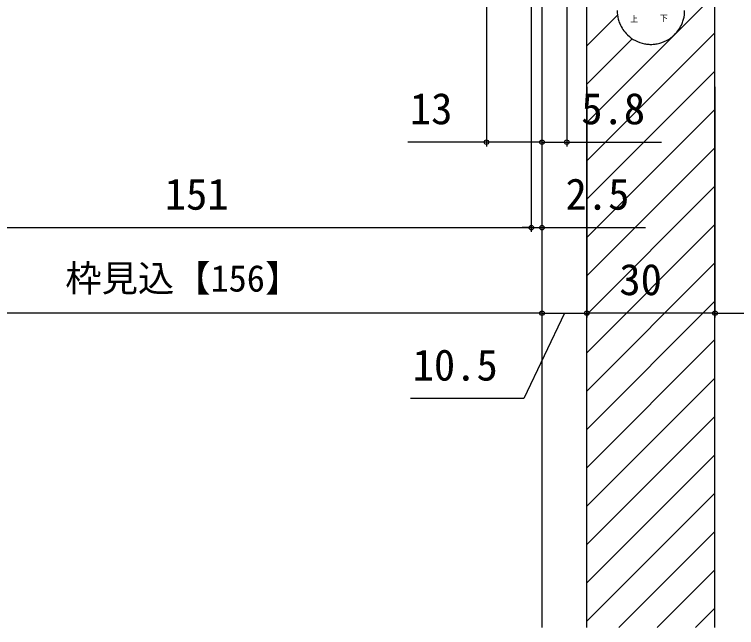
# Model space of a CAD drawing. Units: millimetres, scale not verified. Extents: x -438 to 438, y -652 to 649.
# Drawn here: x 105 to 274, y 158.1 to 301.6 of the extents above; entities that cross this region are included whole.
import ezdxf
from ezdxf.enums import TextEntityAlignment as Align

# ---------------------------------------------------------------- set-up
doc = ezdxf.new("R2010")
doc.units = ezdxf.units.MM
doc.header["$LTSCALE"] = 4
for name, color, linetype in [('0-4_YKK_12', 2, 'Continuous'), ('0-5_YKK_13', 4, 'Continuous'), ('0-7_YKK_D', 6, 'Continuous')]:
    doc.layers.add(name, color=color, linetype=linetype)
doc.styles.add('ＭＳ ゴシック', font='')
doc.styles.get('ＭＳ ゴシック').set_extended_font_data('MS Gothic')

msp = doc.modelspace()

# ---------------------------------------------------------------- linework, layer by layer
at = {"layer": '0-4_YKK_12'}
for p, q in [((238.998, 158.099), (238.998, 336.895)), ((268.998, 158.099), (268.998, 336.895)), ((228.498, 331.895), (228.498, 158.099)), ((238.998, 276.305), (268.998, 306.305)), ((238.998, 294.266), (246.169, 301.437)), ((238.998, 267.325), (268.998, 297.325)), ((238.998, 285.286), (249.626, 295.914)), ((238.998, 258.345), (268.998, 288.345)), ((238.998, 249.365), (268.998, 279.365)), ((238.998, 240.384), (268.998, 270.384)), ((238.998, 231.404), (268.998, 261.404)), ((238.998, 222.424), (268.998, 252.424)), ((238.998, 213.444), (268.998, 243.444)), ((238.998, 204.463), (268.998, 234.463)), ((238.998, 195.483), (268.998, 225.483)), ((238.998, 186.503), (268.998, 216.503)), ((238.998, 177.523), (268.998, 207.523)), ((238.998, 168.542), (268.998, 198.542)), ((238.998, 159.562), (268.998, 189.562)), ((246.515, 158.099), (268.998, 180.582)), ((255.495, 158.099), (268.998, 171.602)), ((264.475, 158.099), (268.998, 162.621))]:
    msp.add_line(p, q, dxfattribs=at)
at = {"layer": '0-5_YKK_13'}
for start, end in [(180, 194.66485), (345.33515, 0), (194.66485, 198.44872), (198.44872, 202.318), (202.318, 225.86911), (314.13089, 337.682), (337.682, 341.55128), (341.55128, 345.33515), (225.86911, 226.18003), (226.18003, 259.0546), (280.9454, 313.81997), (313.81997, 314.13089), (259.0546, 262.72786), (262.72786, 270), (270, 277.27214), (277.27214, 280.9454)]:
    msp.add_arc((253.998, 302.495), 7.9, start, end, dxfattribs=at)
at = {"layer": '0-7_YKK_D'}
for p, q in [((234.298, 331.395), (234.298, 270.7)), ((215.498, 331.195), (215.498, 270.7)), ((225.998, 312.9), (225.998, 250.7)), ((228.498, 297.741), (228.498, 270.7)), ((228.498, 296.741), (228.498, 270.7)), ((225.998, 284.642), (225.998, 250.7)), ((228.498, 284.642), (228.498, 230.7)), ((228.498, 284.642), (228.498, 230.7)), ((228.498, 284.642), (228.498, 250.7)), ((238.998, 284.642), (238.998, 230.7)), ((238.998, 284.642), (238.998, 230.7)), ((268.998, 284.642), (268.998, 230.7)), ((268.998, 284.642), (268.998, 230.7)), ((74.998, 251.7), (225.998, 251.7)), ((225.998, 251.7), (223.873, 251.7)), ((225.998, 251.7), (228.498, 251.7)), ((228.498, 251.7), (252.77, 251.7)), ((228.498, 231.7), (72.498, 231.7)), ((228.498, 231.7), (238.998, 231.7)), ((268.998, 231.7), (238.998, 231.7))]:
    msp.add_line(p, q, dxfattribs=at)
for points in [[(228.498, 271.7), (215.498, 271.7), (197.1, 271.7)], [(228.498, 271.7), (234.298, 271.7), (256.502, 271.7)], [(233.748, 231.7), (224.24, 211.7), (197.74, 211.7)], [(268.998, 231.7), (274.998, 231.7), (286.805, 231.7)]]:
    msp.add_lwpolyline(points, dxfattribs=at)
for centre in [(215.498, 271.7), (228.498, 271.7), (228.498, 271.7), (234.298, 271.7), (225.998, 251.7), (225.998, 251.7), (228.498, 251.7), (228.498, 231.7), (228.498, 231.7), (238.998, 231.7), (238.998, 231.7), (268.998, 231.7), (268.998, 231.7)]:
    msp.add_circle(centre, 0.531, dxfattribs=at)

# ---------------------------------------------------------------- texts
at = {"layer": '0-5_YKK_13', "style": 'ＭＳ ゴシック', "width": 0.9}
for s, p in [('上', (249.145, 299.352)), ('下', (256.125, 299.535))]:
    msp.add_text(s, height=1.466, dxfattribs=at).set_placement(p, align=Align.BOTTOM_LEFT)
at = {"layer": '0-7_YKK_D', "style": 'ＭＳ ゴシック'}
for s, height, p in [('13', 7.331, (197.566, 273.7)), ('5.8', 7.331, (237.684, 273.7)), ('151', 7.331, (140.185, 253.7)), ('2.5', 7.331, (234.009, 253.7)), ('枠見込【156】', 6.232, (116.908, 234.859)), ('30', 7.331, (246.611, 233.7)), ('10.5', 7.331, (198.206, 213.7))]:
    msp.add_text(s, height=height, dxfattribs=at).set_placement(p, align=Align.BOTTOM_LEFT)

doc.saveas('drawing.dxf')
